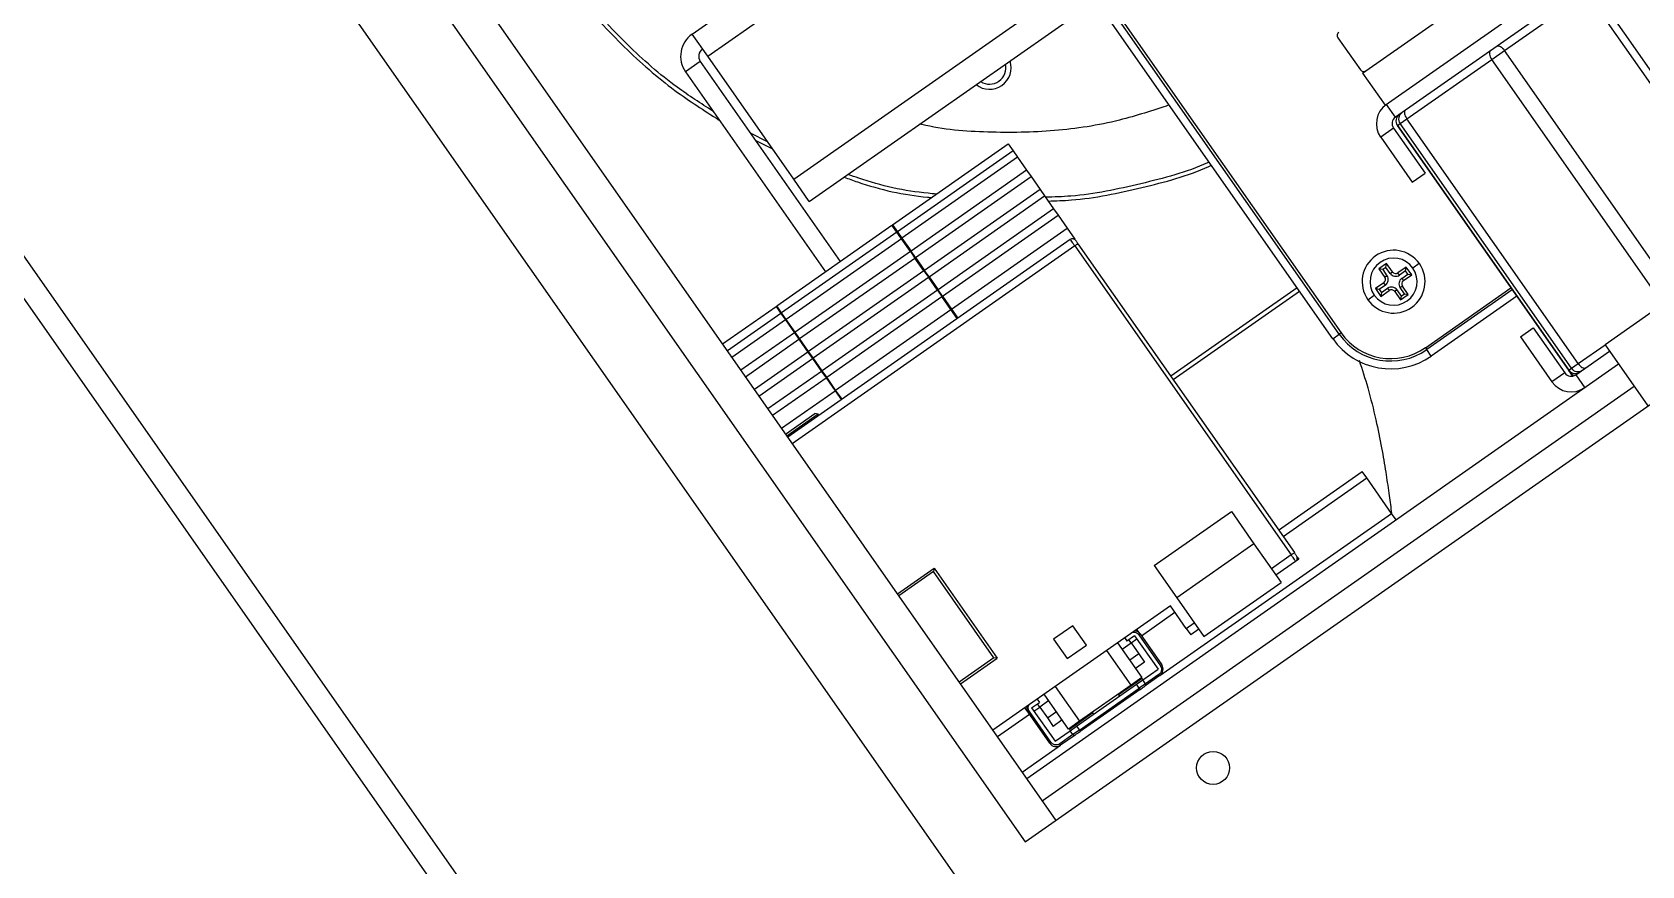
# Model space of a CAD drawing. Header units: millimetres. Extents: x 152904052 to 153933663, y 538271515 to 539240469.
# Drawn here: x 153340539.2 to 153340744, y 538938111.7 to 538938217.7 of the extents above; entities that cross this region are included whole.
import ezdxf

# ---------------------------------------------------------------- set-up
doc = ezdxf.new("R2010")
doc.units = ezdxf.units.MM
doc.layers.add('POWR', color=5, linetype='Continuous')

msp = doc.modelspace()

# ---------------------------------------------------------------- linework, layer by layer
at = {"layer": 'POWR', "color": 7}
for p, q in [((153340665.55, 538938114.69), (153340977.27, 538938332.96)), ((153340960.52, 538938332.83), (153340739.35, 538938177.96)), ((153340706.87, 538938038.76), (153340520.11, 538938305.47)), ((153340549.03, 538938289.46), (153340669.48, 538938117.44)), ((153340545.09, 538938286.71), (153340665.55, 538938114.69)), ((153340664.36, 538938008.99), (153340477.6, 538938275.71)), ((153340661.82, 538938007.21), (153340475.1, 538938273.87)), ((153340625.16, 538938214.65), (153340677.53, 538938251.32)), ((153340623.18, 538938217.48), (153340644.68, 538938232.53)), ((153340708.5, 538938212.52), (153340733.08, 538938229.73)), ((153340704.7, 538938178.72), (153340672, 538938225.42)), ((153340711.37, 538938208.42), (153340735.94, 538938225.63)), ((153340636.11, 538938199), (153340672.6, 538938224.56)), ((153340705.52, 538938179.3), (153340674.54, 538938223.53)), ((153340736.93, 538938223.88), (153340712.68, 538938206.9)), ((153340759.63, 538938192.16), (153340737.83, 538938223.29)), ((153340638.09, 538938196.18), (153340674.58, 538938221.73)), ((153340675.54, 538938222.63), (153340705.76, 538938179.47)), ((153340726.57, 538938215.41), (153340737.05, 538938222.74)), ((153340758.85, 538938191.61), (153340737.05, 538938222.74)), ((153340625.16, 538938214.65), (153340623.18, 538938217.48)), ((153340705.35, 538938217.02), (153340708.21, 538938212.93)), ((153340724.94, 538938214.26), (153340726.57, 538938215.41)), ((153340748.37, 538938184.28), (153340726.57, 538938215.41)), ((153340624.21, 538938213.99), (153340622.33, 538938212.67)), ((153340624.21, 538938213.99), (153340642.02, 538938188.55)), ((153340636.11, 538938199), (153340625.16, 538938214.65)), ((153340714.12, 538938206.69), (153340724.94, 538938214.26)), ((153340746.73, 538938183.13), (153340724.94, 538938214.26)), ((153340622.33, 538938212.67), (153340640.14, 538938187.24)), ((153340708.5, 538938212.52), (153340711.37, 538938208.42)), ((153340712.68, 538938206.9), (153340711.53, 538938208.54)), ((153340632.78, 538938203.76), (153340630.61, 538938204.86)), ((153340712.43, 538938205.51), (153340710.8, 538938204.36)), ((153340712.43, 538938205.51), (153340716.45, 538938199.77)), ((153340712.92, 538938205.85), (153340734.72, 538938174.72)), ((153340712.92, 538938205.85), (153340712.93, 538938205.85)), ((153340712.93, 538938205.85), (153340713.26, 538938206.09)), ((153340734.72, 538938174.72), (153340712.93, 538938205.85)), ((153340713.26, 538938206.09), (153340714.12, 538938206.69)), ((153340735.06, 538938174.96), (153340713.26, 538938206.09)), ((153340735.92, 538938175.56), (153340714.12, 538938206.69)), ((153340631.22, 538938203.99), (153340633.39, 538938202.89)), ((153340648.68, 538938193.22), (153340663.38, 538938203.51)), ((153340663.38, 538938203.51), (153340664.01, 538938202.62)), ((153340710.8, 538938204.36), (153340714.81, 538938198.62)), ((153340664.01, 538938202.62), (153340649.31, 538938192.33)), ((153340664.58, 538938201.8), (153340649.88, 538938191.51)), ((153340664.01, 538938202.62), (153340664.58, 538938201.8)), ((153340664.58, 538938201.8), (153340665.73, 538938200.16)), ((153340638.09, 538938196.18), (153340636.11, 538938199)), ((153340665.73, 538938200.16), (153340651.03, 538938189.87)), ((153340651.6, 538938189.05), (153340666.3, 538938199.34)), ((153340665.73, 538938200.16), (153340666.3, 538938199.34)), ((153340666.3, 538938199.34), (153340667.45, 538938197.71)), ((153340714.81, 538938198.62), (153340716.45, 538938199.77)), ((153340667.45, 538938197.71), (153340652.75, 538938187.41)), ((153340653.32, 538938186.59), (153340668.02, 538938196.89)), ((153340667.45, 538938197.71), (153340668.02, 538938196.89)), ((153340668.02, 538938196.89), (153340669.17, 538938195.25)), ((153340669.17, 538938195.25), (153340654.47, 538938184.95)), ((153340669.17, 538938195.25), (153340669.74, 538938194.43)), ((153340633.94, 538938182.89), (153340648.6, 538938193.16)), ((153340649.22, 538938192.27), (153340648.6, 538938193.16)), ((153340648.68, 538938193.22), (153340649.31, 538938192.33)), ((153340655.04, 538938184.13), (153340669.74, 538938194.43)), ((153340656.19, 538938182.5), (153340670.89, 538938192.79)), ((153340669.74, 538938194.43), (153340670.89, 538938192.79)), ((153340670.89, 538938192.79), (153340671.89, 538938191.37)), ((153340649.22, 538938192.27), (153340634.56, 538938182)), ((153340649.8, 538938191.45), (153340635.14, 538938181.18)), ((153340671.29, 538938191.35), (153340635.35, 538938166.18)), ((153340671.87, 538938190.53), (153340635.92, 538938165.36)), ((153340649.8, 538938191.45), (153340649.22, 538938192.27)), ((153340649.31, 538938192.33), (153340649.88, 538938191.51)), ((153340650.95, 538938189.81), (153340649.8, 538938191.45)), ((153340649.88, 538938191.51), (153340651.03, 538938189.87)), ((153340671.87, 538938190.53), (153340699.4, 538938151.21)), ((153340672.27, 538938190.81), (153340699.81, 538938151.5)), ((153340650.95, 538938189.81), (153340636.28, 538938179.54)), ((153340636.86, 538938178.73), (153340651.52, 538938188.99)), ((153340650.95, 538938189.81), (153340651.52, 538938188.99)), ((153340651.6, 538938189.05), (153340651.03, 538938189.87)), ((153340652.67, 538938187.35), (153340651.52, 538938188.99)), ((153340651.6, 538938189.05), (153340652.75, 538938187.41)), ((153340652.67, 538938187.35), (153340638, 538938177.09)), ((153340638.58, 538938176.27), (153340653.24, 538938186.54)), ((153340652.67, 538938187.35), (153340653.24, 538938186.54)), ((153340653.32, 538938186.59), (153340652.75, 538938187.41)), ((153340654.39, 538938184.9), (153340653.24, 538938186.54)), ((153340653.32, 538938186.59), (153340654.47, 538938184.95)), ((153340711.55, 538938188.29), (153340710.57, 538938187.6)), ((153340710.57, 538938187.6), (153340711.31, 538938186.53)), ((153340711.06, 538938187.51), (153340710.57, 538938187.6)), ((153340711.47, 538938187.8), (153340711.06, 538938187.51)), ((153340711.06, 538938187.51), (153340711.6, 538938186.73)), ((153340711.6, 538938186.73), (153340711.31, 538938186.53)), ((153340711.47, 538938187.8), (153340711.55, 538938188.29)), ((153340712.01, 538938187.02), (153340711.47, 538938187.8)), ((153340712.3, 538938187.22), (153340711.55, 538938188.29)), ((153340712.01, 538938187.02), (153340712.3, 538938187.22)), ((153340714.06, 538938187.84), (153340712.99, 538938187.1)), ((153340713.2, 538938186.81), (153340712.99, 538938187.1)), ((153340713.97, 538938187.35), (153340713.2, 538938186.81)), ((153340713.48, 538938186.4), (153340714.26, 538938186.95)), ((153340713.48, 538938186.4), (153340713.68, 538938186.12)), ((153340713.68, 538938186.12), (153340714.75, 538938186.86)), ((153340713.97, 538938187.35), (153340714.06, 538938187.84)), ((153340714.26, 538938186.95), (153340713.97, 538938187.35)), ((153340714.75, 538938186.86), (153340714.06, 538938187.84)), ((153340714.26, 538938186.95), (153340714.75, 538938186.86)), ((153340715.71, 538938188.27), (153340714.89, 538938187.7)), ((153340654.39, 538938184.9), (153340639.72, 538938174.63)), ((153340654.39, 538938184.9), (153340654.96, 538938184.08)), ((153340655.04, 538938184.13), (153340654.47, 538938184.95)), ((153340700.17, 538938185.19), (153340684.09, 538938173.94)), ((153340684.38, 538938173.53), (153340700.45, 538938184.78)), ((153340711.19, 538938185.84), (153340710.13, 538938185.09)), ((153340710.13, 538938185.09), (153340710.82, 538938184.11)), ((153340710.62, 538938185), (153340710.13, 538938185.09)), ((153340711.39, 538938185.55), (153340710.62, 538938185)), ((153340710.62, 538938185), (153340710.9, 538938184.6)), ((153340710.82, 538938184.11), (153340711.88, 538938184.85)), ((153340710.9, 538938184.6), (153340710.82, 538938184.11)), ((153340710.9, 538938184.6), (153340711.68, 538938185.14)), ((153340711.39, 538938185.55), (153340711.19, 538938185.84)), ((153340711.68, 538938185.14), (153340711.88, 538938184.85)), ((153340712.86, 538938184.93), (153340712.58, 538938184.73)), ((153340712.58, 538938184.73), (153340713.32, 538938183.67)), ((153340712.86, 538938184.93), (153340713.41, 538938184.15)), ((153340713.27, 538938185.22), (153340713.56, 538938185.42)), ((153340713.82, 538938184.44), (153340713.27, 538938185.22)), ((153340713.32, 538938183.67), (153340714.31, 538938184.35)), ((153340713.41, 538938184.15), (153340713.82, 538938184.44)), ((153340714.31, 538938184.35), (153340713.56, 538938185.42)), ((153340713.82, 538938184.44), (153340714.31, 538938184.35)), ((153340716.49, 538938177.58), (153340727.38, 538938185.21)), ((153340727.55, 538938184.96), (153340716.66, 538938177.33)), ((153340627.03, 538938178.06), (153340633.86, 538938182.84)), ((153340633.86, 538938182.84), (153340634.48, 538938181.94)), ((153340634.56, 538938182), (153340633.94, 538938182.89)), ((153340640.3, 538938173.81), (153340654.96, 538938184.08)), ((153340641.44, 538938172.17), (153340656.11, 538938182.44)), ((153340656.11, 538938182.44), (153340654.96, 538938184.08)), ((153340655.04, 538938184.13), (153340656.19, 538938182.5)), ((153340656.92, 538938181.28), (153340656.11, 538938182.44)), ((153340656.19, 538938182.5), (153340657, 538938181.34)), ((153340709.16, 538938183.68), (153340709.98, 538938184.25)), ((153340713.41, 538938184.15), (153340713.32, 538938183.67)), ((153340728.12, 538938184.14), (153340717.23, 538938176.51)), ((153340634.48, 538938181.94), (153340627.66, 538938177.17)), ((153340635.05, 538938181.13), (153340628.23, 538938176.35)), ((153340634.48, 538938181.94), (153340635.05, 538938181.13)), ((153340635.14, 538938181.18), (153340634.56, 538938182)), ((153340635.05, 538938181.13), (153340636.2, 538938179.49)), ((153340636.28, 538938179.54), (153340635.14, 538938181.18)), ((153340636.2, 538938179.49), (153340629.38, 538938174.71)), ((153340629.95, 538938173.89), (153340636.77, 538938178.67)), ((153340636.2, 538938179.49), (153340636.77, 538938178.67)), ((153340636.86, 538938178.73), (153340636.28, 538938179.54)), ((153340636.77, 538938178.67), (153340637.92, 538938177.03)), ((153340638, 538938177.09), (153340636.86, 538938178.73)), ((153340704.7, 538938178.72), (153340705.52, 538938179.3)), ((153340705.76, 538938179.47), (153340705.52, 538938179.3)), ((153340728.58, 538938178.97), (153340730.22, 538938180.11)), ((153340728.58, 538938178.97), (153340732.59, 538938173.23)), ((153340730.22, 538938180.11), (153340734.23, 538938174.38)), ((153340637.92, 538938177.03), (153340631.1, 538938172.25)), ((153340631.67, 538938171.43), (153340638.49, 538938176.21)), ((153340637.92, 538938177.03), (153340638.49, 538938176.21)), ((153340638.58, 538938176.27), (153340638, 538938177.09)), ((153340638.49, 538938176.21), (153340639.64, 538938174.57)), ((153340639.72, 538938174.63), (153340638.58, 538938176.27)), ((153340716.49, 538938177.58), (153340716.66, 538938177.33)), ((153340717.23, 538938176.51), (153340716.66, 538938177.33)), ((153340735.62, 538938174.13), (153340739.92, 538938177.14)), ((153340735.92, 538938175.56), (153340739.35, 538938177.96)), ((153340739.35, 538938177.96), (153340744.8, 538938170.18)), ((153340639.64, 538938174.57), (153340632.82, 538938169.79)), ((153340639.64, 538938174.57), (153340640.22, 538938173.75)), ((153340640.3, 538938173.81), (153340639.72, 538938174.63)), ((153340665.75, 538938122.77), (153340741.07, 538938175.51)), ((153340734.23, 538938174.38), (153340732.59, 538938173.23)), ((153340734.72, 538938174.72), (153340735.06, 538938174.96)), ((153340734.72, 538938174.72), (153340735.25, 538938173.97)), ((153340734.72, 538938174.72), (153340734.72, 538938174.72)), ((153340735.25, 538938173.97), (153340734.74, 538938174.69)), ((153340735.34, 538938174), (153340735.04, 538938174.43)), ((153340735.06, 538938174.96), (153340735.92, 538938175.56)), ((153340735.62, 538938174.13), (153340736.77, 538938172.49)), ((153340633.39, 538938168.98), (153340640.22, 538938173.75)), ((153340634.54, 538938167.34), (153340641.36, 538938172.11)), ((153340640.22, 538938173.75), (153340641.36, 538938172.11)), ((153340641.44, 538938172.17), (153340640.3, 538938173.81)), ((153340641.36, 538938172.11), (153340642.17, 538938170.96)), ((153340642.25, 538938171.02), (153340641.44, 538938172.17)), ((153340667.73, 538938119.94), (153340743.05, 538938172.68)), ((153340635.06, 538938166.59), (153340638.79, 538938169.2)), ((153340639.21, 538938169.13), (153340635.24, 538938166.34)), ((153340639.21, 538938169.13), (153340638.79, 538938169.2)), ((153340639.32, 538938168.96), (153340639.21, 538938169.13)), ((153340697.8, 538938154.36), (153340708.45, 538938161.82)), ((153340709.02, 538938161), (153340708.45, 538938161.82)), ((153340698.37, 538938153.54), (153340709.02, 538938161)), ((153340712.18, 538938156.49), (153340709.02, 538938161)), ((153340681.98, 538938149.85), (153340691.81, 538938156.73)), ((153340682.69, 538938135.85), (153340712.18, 538938156.49)), ((153340691.81, 538938156.73), (153340694.67, 538938152.64)), ((153340712.75, 538938155.68), (153340712.18, 538938156.49)), ((153340694.67, 538938152.64), (153340684.84, 538938145.75)), ((153340694.67, 538938152.64), (153340698.12, 538938147.72)), ((153340649.3, 538938146.26), (153340653.96, 538938149.53)), ((153340653.96, 538938149.53), (153340653.89, 538938149.11)), ((153340653.96, 538938149.53), (153340661.99, 538938138.06)), ((153340681.98, 538938149.85), (153340684.84, 538938145.75)), ((153340699.4, 538938151.21), (153340696.9, 538938149.46)), ((153340699.97, 538938150.39), (153340697.47, 538938148.64)), ((153340700.38, 538938150.68), (153340699.97, 538938150.39)), ((153340700.19, 538938150.94), (153340700.38, 538938150.68)), ((153340653.89, 538938149.11), (153340649.47, 538938146.02)), ((153340661.57, 538938138.13), (153340653.89, 538938149.11)), ((153340688.29, 538938140.84), (153340698.12, 538938147.72)), ((153340684.84, 538938145.75), (153340688.29, 538938140.84)), ((153340684.05, 538938144.73), (153340661.45, 538938128.91)), ((153340680.35, 538938140.92), (153340684.62, 538938143.92)), ((153340686.06, 538938141.87), (153340684.05, 538938144.73)), ((153340671.64, 538938142.21), (153340669.18, 538938140.49)), ((153340673.36, 538938139.75), (153340671.64, 538938142.21)), ((153340680.18, 538938141.17), (153340679.78, 538938141.74)), ((153340686.06, 538938141.87), (153340687.07, 538938142.58)), ((153340686.06, 538938141.87), (153340686.63, 538938141.05)), ((153340687.64, 538938141.76), (153340686.63, 538938141.05)), ((153340669.18, 538938140.49), (153340670.9, 538938138.03)), ((153340670.9, 538938138.03), (153340673.36, 538938139.75)), ((153340677.32, 538938140.02), (153340680.42, 538938135.6)), ((153340677.89, 538938139.2), (153340679.04, 538938140.01)), ((153340678.22, 538938140.65), (153340678.51, 538938140.24)), ((153340679.49, 538938140.93), (153340678.51, 538938140.24)), ((153340679.04, 538938140.01), (153340678.75, 538938140.42)), ((153340679.04, 538938140.01), (153340679.78, 538938140.52)), ((153340679.04, 538938140.01), (153340680.02, 538938138.61)), ((153340679.49, 538938140.93), (153340682.47, 538938136.67)), ((153340680.02, 538938141.06), (153340680.18, 538938141.17)), ((153340680.02, 538938141.06), (153340682.77, 538938137.12)), ((153340680.18, 538938141.17), (153340682.93, 538938137.24)), ((153340661.57, 538938138.13), (153340657.16, 538938135.04)), ((153340657.33, 538938134.79), (153340661.99, 538938138.06)), ((153340661.99, 538938138.06), (153340661.57, 538938138.13)), ((153340679.03, 538938134.62), (153340675.93, 538938139.05)), ((153340680.02, 538938138.61), (153340678.87, 538938137.81)), ((153340680.76, 538938137.55), (153340679.61, 538938136.75)), ((153340680.02, 538938138.61), (153340680.76, 538938137.55)), ((153340682.93, 538938137.24), (153340682.77, 538938137.12)), ((153340680.43, 538938135.49), (153340677.44, 538938133.4)), ((153340680.42, 538938135.6), (153340679.03, 538938134.62)), ((153340679.73, 538938134.75), (153340680.55, 538938135.33)), ((153340680.55, 538938135.33), (153340680.43, 538938135.49)), ((153340680.55, 538938135.33), (153340682.47, 538938136.67)), ((153340680.89, 538938134.83), (153340680.55, 538938135.33)), ((153340682.69, 538938135.85), (153340680.84, 538938134.56)), ((153340682.57, 538938136.01), (153340680.89, 538938134.83)), ((153340682.57, 538938136.01), (153340682.69, 538938135.85)), ((153340671.08, 538938129.06), (153340667.98, 538938133.48)), ((153340669.37, 538938134.46), (153340672.47, 538938130.04)), ((153340672.11, 538938129.42), (153340679.73, 538938134.75)), ((153340672.46, 538938128.93), (153340680.07, 538938134.26)), ((153340679.03, 538938134.62), (153340672.47, 538938130.04)), ((153340680.19, 538938134.1), (153340672.57, 538938128.76)), ((153340677.39, 538938133.48), (153340677.56, 538938133.23)), ((153340680.07, 538938134.26), (153340679.73, 538938134.75)), ((153340680.89, 538938134.83), (153340680.07, 538938134.26)), ((153340680.07, 538938134.26), (153340680.19, 538938134.1)), ((153340665.92, 538938131.19), (153340665.52, 538938131.76)), ((153340665.93, 538938131.19), (153340666.09, 538938131.3)), ((153340668.68, 538938127.26), (153340665.93, 538938131.19)), ((153340668.84, 538938127.37), (153340666.09, 538938131.3)), ((153340666.38, 538938131.76), (153340667.37, 538938132.44)), ((153340666.38, 538938131.76), (153340669.37, 538938127.5)), ((153340666.67, 538938131.35), (153340667.41, 538938131.86)), ((153340667.08, 538938132.85), (153340667.37, 538938132.44)), ((153340667.41, 538938131.86), (153340667.12, 538938132.27)), ((153340668.56, 538938132.67), (153340667.41, 538938131.86)), ((153340667.41, 538938131.86), (153340668.38, 538938130.47)), ((153340668.38, 538938130.47), (153340669.53, 538938131.27)), ((153340674.17, 538938131.1), (153340671.18, 538938129.01)), ((153340674.28, 538938130.94), (153340674.11, 538938131.18)), ((153340662.02, 538938128.09), (153340666.1, 538938130.94)), ((153340668.38, 538938130.47), (153340669.13, 538938129.4)), ((153340670.28, 538938130.21), (153340669.13, 538938129.4)), ((153340672.47, 538938130.04), (153340671.08, 538938129.06)), ((153340671.29, 538938128.84), (153340672.11, 538938129.42)), ((153340672.11, 538938129.42), (153340672.46, 538938128.93)), ((153340665.18, 538938123.58), (153340670.07, 538938127.01)), ((153340668.84, 538938127.37), (153340668.68, 538938127.26)), ((153340669.37, 538938127.5), (153340671.29, 538938128.84)), ((153340671.64, 538938128.35), (153340669.96, 538938127.18)), ((153340670.07, 538938127.01), (153340669.96, 538938127.18)), ((153340671.92, 538938128.3), (153340670.07, 538938127.01)), ((153340671.18, 538938129.01), (153340671.29, 538938128.84)), ((153340671.64, 538938128.35), (153340671.29, 538938128.84)), ((153340672.46, 538938128.93), (153340671.64, 538938128.35)), ((153340672.57, 538938128.76), (153340672.46, 538938128.93))]:
    msp.add_line(p, q, dxfattribs=at)
at = {"layer": 'POWR', "color": 7, "flags": 128}
for points in [[(153340724.75, 538938215.35), (153340724.69, 538938215.28), (153340724.65, 538938215.19), (153340724.63, 538938215.06), (153340724.64, 538938214.92), (153340724.68, 538938214.76), (153340724.75, 538938214.59), (153340724.83, 538938214.42), (153340724.94, 538938214.26)], [(153340725.57, 538938215.93), (153340725.67, 538938215.97), (153340725.78, 538938215.98), (153340725.91, 538938215.95), (153340726.04, 538938215.9), (153340726.18, 538938215.81), (153340726.32, 538938215.7), (153340726.45, 538938215.56), (153340726.57, 538938215.41)], [(153340713.94, 538938207.78), (153340713.87, 538938207.71), (153340713.83, 538938207.61), (153340713.82, 538938207.49), (153340713.83, 538938207.35), (153340713.87, 538938207.19), (153340713.93, 538938207.02), (153340714.02, 538938206.85), (153340714.12, 538938206.69)], [(153340735.92, 538938175.56), (153340736.04, 538938175.41), (153340736.17, 538938175.27), (153340736.3, 538938175.15), (153340736.44, 538938175.06), (153340736.57, 538938175), (153340736.69, 538938174.97), (153340736.79, 538938174.98), (153340736.88, 538938175.01)]]:
    msp.add_lwpolyline(points, dxfattribs=at)
at = {"layer": 'POWR', "color": 7}
msp.add_circle((153340689.47, 538938124.11), 2.1, dxfattribs=at)
for centre, radius, start, end in [((153340625.16, 538938214.65), 3.45, 125, 215), ((153340705.76, 538938217.31), 0.5, 125, 215), ((153340625.16, 538938214.65), 1.15, 125, 215), ((153340661.02, 538938213.21), 2.75, 231.9124, 18.0876), ((153340661.02, 538938213.21), 2.1, 305, 12.6073), ((153340661.02, 538938213.21), 2.1, 237.3927, 305), ((153340708.62, 538938213.21), 0.5, 215, 305), ((153340713.25, 538938206.08), 3, 125, 215), ((153340713.25, 538938206.08), 1, 125, 215), ((153340713.74, 538938206.42), 1, 125, 215), ((153340713.74, 538938206.42), 1, 125.0109, 215.0109), ((153340714.08, 538938206.66), 1, 125.0109, 215.0109), ((153340712.44, 538938185.98), 4, 35, 215), ((153340712.44, 538938185.98), 3, 35, 215), ((153340712.44, 538938185.98), 4, 215, 35), ((153340712.44, 538938185.98), 3, 215, 35), ((153340710.91, 538938186.25), 0.5, 305, 35), ((153340710.91, 538938186.25), 0.851, 305, 35), ((153340712.71, 538938187.51), 0.851, 215, 305), ((153340712.71, 538938187.51), 0.5, 215, 305), ((153340713.97, 538938185.71), 0.851, 125, 215), ((153340712.17, 538938184.44), 0.851, 35, 125), ((153340712.17, 538938184.44), 0.5, 35, 125), ((153340713.97, 538938185.71), 0.5, 125, 215), ((153340712.07, 538938183.89), 9, 215, 305), ((153340712.07, 538938183.89), 8, 215, 305), ((153340712.07, 538938183.89), 7.7, 215, 305), ((153340735.05, 538938174.95), 1, 215, 305), ((153340735.54, 538938175.3), 1, 215, 305), ((153340735.54, 538938175.3), 1, 214.9891, 304.9891), ((153340735.88, 538938175.53), 1, 214.9891, 304.9891), ((153340735.05, 538938174.95), 3, 215, 305), ((153340679.36, 538938140.6), 1, 35, 79.427), ((153340682.11, 538938136.66), 1, 305, 35), ((153340680.73, 538938134.72), 0.2, 305, 35), ((153340666.75, 538938131.76), 1, 170.573, 215), ((153340669.5, 538938127.83), 1, 215, 305), ((153340671.8, 538938128.47), 0.2, 215, 305)]:
    msp.add_arc(centre, radius, start, end, dxfattribs=at)
for points, knots in [([(153340593.25, 538938266.4), (153340593.22, 538938265.68), (153340593.06, 538938261.93), (153340593.92, 538938255.13), (153340595.9, 538938246.19), (153340599.11, 538938237.59), (153340603.35, 538938229.54), (153340608.5, 538938222.21), (153340614.4, 538938215.78), (153340620.43, 538938210.49), (153340624.71, 538938207.76), (153340626.62, 538938206.54)], [0, 0, 0, 0, 0.030131, 0.157165, 0.285275, 0.413386, 0.54042, 0.665356, 0.787271, 0.905377, 1, 1, 1, 1]), ([(153340625.83, 538938207.67), (153340624.3, 538938208.65), (153340620.4, 538938211.15), (153340614.75, 538938216.14), (153340608.89, 538938222.53), (153340603.78, 538938229.8), (153340599.57, 538938237.79), (153340596.37, 538938246.33), (153340594.42, 538938255.21), (153340593.57, 538938261.74), (153340593.71, 538938265.23), (153340593.73, 538938265.72)], [0, 0, 0, 0, 0.078951, 0.200388, 0.325741, 0.454201, 0.584818, 0.716542, 0.848265, 0.978883, 1, 1, 1, 1]), ([(153340683.88, 538938208.46), (153340681.79, 538938207.76), (153340677.04, 538938206.19), (153340669.25, 538938205), (153340660.82, 538938204.89), (153340655.05, 538938205.29), (153340652.24, 538938206.02), (153340652.17, 538938206.04)], [0, 0, 0, 0, 0.205347, 0.466225, 0.729578, 0.992931, 1, 1, 1, 1]), ([(153340688.96, 538938201.19), (153340688.9, 538938201.16), (153340686.14, 538938199.89), (153340680.24, 538938198.38), (153340673.32, 538938196.87), (153340669.22, 538938196.75), (153340668.14, 538938196.72)], [0, 0, 0, 0, 0.010585, 0.425896, 0.848183, 1, 1, 1, 1]), ([(153340668.48, 538938196.24), (153340669.47, 538938196.27), (153340673.49, 538938196.39), (153340680.36, 538938197.89), (153340686.33, 538938199.43), (153340689.15, 538938200.73), (153340689.26, 538938200.78)], [0, 0, 0, 0, 0.138759, 0.564722, 0.983649, 1, 1, 1, 1]), ([(153340642.52, 538938199.28), (153340643.09, 538938199.07), (153340646.51, 538938197.82), (153340650.28, 538938196.96), (153340653.47, 538938196.7), (153340653.64, 538938196.69)], [0, 0, 0, 0, 0.1599268, 0.9556562, 1, 1, 1, 1]), ([(153340654.27, 538938197.13), (153340653.92, 538938197.16), (153340650.56, 538938197.43), (153340646.75, 538938198.27), (153340643.47, 538938199.46), (153340643.02, 538938199.63)], [0, 0, 0, 0, 0.092851, 0.875095, 1, 1, 1, 1]), ([(153340708.06, 538938175.98), (153340708.44, 538938174.82), (153340709.25, 538938172.31), (153340710.16, 538938168.58), (153340710.9, 538938164.99), (153340711.43, 538938161.88), (153340711.82, 538938159.18), (153340712.06, 538938157.4), (153340712.17, 538938156.5), (153340712.18, 538938156.39)], [0, 0, 0, 0, 0.181096, 0.390589, 0.572408, 0.729693, 0.863626, 0.983614, 1, 1, 1, 1]), ([(153340679.27, 538938141.39), (153340679.29, 538938141.39), (153340679.37, 538938141.4), (153340679.5, 538938141.39), (153340679.66, 538938141.35), (153340679.85, 538938141.25), (153340679.95, 538938141.13), (153340680.02, 538938141.06)], [0, 0, 0, 0, 0.079501, 0.269515, 0.460167, 0.650181, 1, 1, 1, 1]), ([(153340682.77, 538938137.12), (153340682.82, 538938137.04), (153340682.89, 538938136.9), (153340682.92, 538938136.69), (153340682.91, 538938136.52), (153340682.86, 538938136.37), (153340682.77, 538938136.18), (153340682.65, 538938136.08), (153340682.57, 538938136.01)], [0, 0, 0, 0, 0.239443, 0.36994, 0.5, 0.630497, 0.760557, 1, 1, 1, 1]), ([(153340680.19, 538938134.1), (153340680.27, 538938134.15), (153340680.4, 538938134.24), (153340680.55, 538938134.35), (153340680.66, 538938134.42), (153340680.74, 538938134.48), (153340680.82, 538938134.54), (153340680.83, 538938134.55), (153340680.84, 538938134.56)], [0, 0, 0, 0, 0.239443, 0.36994, 0.5, 0.630497, 0.760557, 1, 1, 1, 1]), ([(153340666.09, 538938131.3), (153340666.04, 538938131.39), (153340665.97, 538938131.53), (153340665.94, 538938131.74), (153340665.95, 538938131.9), (153340665.98, 538938132.03), (153340666.02, 538938132.1), (153340666.03, 538938132.12)], [0, 0, 0, 0, 0.349844, 0.54051, 0.730538, 0.921204, 1, 1, 1, 1]), ([(153340669.96, 538938127.18), (153340669.87, 538938127.13), (153340669.73, 538938127.05), (153340669.52, 538938127.03), (153340669.36, 538938127.04), (153340669.2, 538938127.08), (153340669.01, 538938127.18), (153340668.91, 538938127.3), (153340668.84, 538938127.37)], [0, 0, 0, 0, 0.239443, 0.36994, 0.5, 0.630497, 0.760557, 1, 1, 1, 1]), ([(153340671.92, 538938128.3), (153340671.92, 538938128.31), (153340671.94, 538938128.32), (153340672.02, 538938128.38), (153340672.1, 538938128.44), (153340672.21, 538938128.51), (153340672.36, 538938128.62), (153340672.49, 538938128.7), (153340672.57, 538938128.76)], [0, 0, 0, 0, 0.239443, 0.36994, 0.5, 0.630497, 0.760557, 1, 1, 1, 1])]:
    msp.add_open_spline(points, degree=3, knots=knots, dxfattribs=at)
for points in [[(153340671.99, 538938191.22), (153340671.94, 538938191.27), (153340671.86, 538938191.37), (153340671.67, 538938191.44), (153340671.47, 538938191.44), (153340671.35, 538938191.38), (153340671.29, 538938191.35)], [(153340671.29, 538938191.35), (153340671.3, 538938191.33), (153340671.32, 538938191.31), (153340671.45, 538938191.12), (153340671.64, 538938190.85), (153340671.79, 538938190.64), (153340671.87, 538938190.53)], [(153340671.87, 538938190.53), (153340671.92, 538938190.57), (153340672.03, 538938190.64), (153340672.16, 538938190.74), (153340672.26, 538938190.8), (153340672.27, 538938190.81), (153340672.27, 538938190.81)], [(153340672.27, 538938190.81), (153340672.24, 538938190.87), (153340672.16, 538938190.98), (153340672.07, 538938191.11), (153340672, 538938191.21), (153340671.99, 538938191.22), (153340671.99, 538938191.22)], [(153340699.81, 538938151.5), (153340699.8, 538938151.49), (153340699.79, 538938151.48), (153340699.69, 538938151.42), (153340699.56, 538938151.32), (153340699.45, 538938151.25), (153340699.4, 538938151.21)], [(153340699.4, 538938151.21), (153340699.47, 538938151.1), (153340699.62, 538938150.89), (153340699.81, 538938150.62), (153340699.94, 538938150.43), (153340699.96, 538938150.4), (153340699.97, 538938150.39)], [(153340700.09, 538938151.09), (153340700.09, 538938151.09), (153340700.08, 538938151.1), (153340700.01, 538938151.2), (153340699.92, 538938151.33), (153340699.84, 538938151.44), (153340699.81, 538938151.5)], [(153340699.97, 538938150.39), (153340700.02, 538938150.43), (153340700.12, 538938150.52), (153340700.19, 538938150.71), (153340700.19, 538938150.91), (153340700.12, 538938151.03), (153340700.09, 538938151.09)]]:
    msp.add_open_spline(points, degree=3, dxfattribs=at)

doc.saveas('drawing.dxf')
